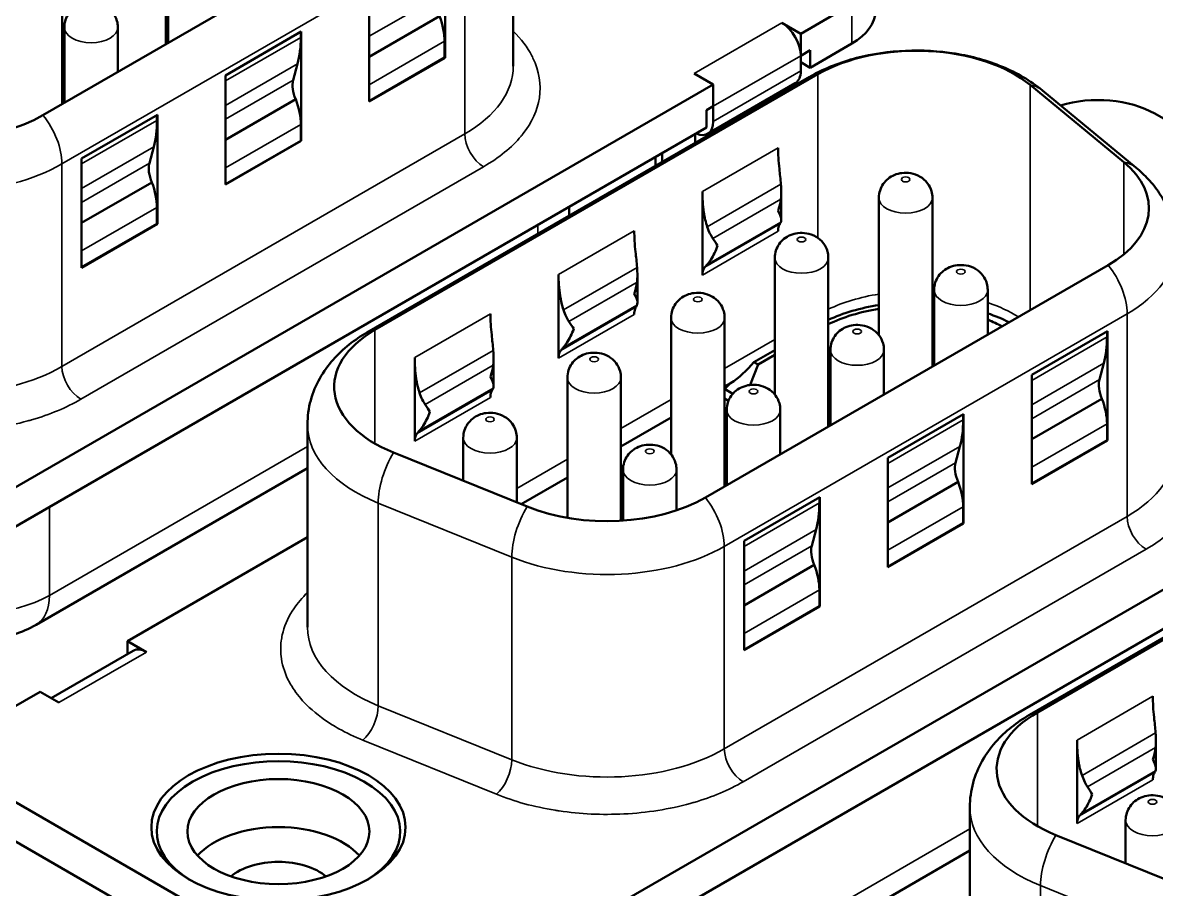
# Model space of a CAD drawing. Header units: millimetres. Extents: x 845 to 2568, y -211 to 570.
# Drawn here: x 1511.86 to 1533.04, y 431.6 to 447.79 of the extents above; entities that cross this region are included whole.
import ezdxf

# ---------------------------------------------------------------- set-up
doc = ezdxf.new("R2010")
doc.units = ezdxf.units.MM
doc.header["$LTSCALE"] = 2
doc.layers.add('외형선(ISO)', color=7, linetype='Continuous', lineweight=50)
doc.layers.add('좁은 외형선(ISO)', color=7, linetype='Continuous', lineweight=35)

msp = doc.modelspace()

# ---------------------------------------------------------------- linework, layer by layer
at = {"layer": '외형선(ISO)'}
for p, q in [((1521.0306, 446.9803), (1521.0306, 450.7639)), ((1514.5408, 450.5439), (1514.5408, 447.391)), ((1519.7691, 450.4096), (1512.244, 446.065)), ((1512.6033, 449.4253), (1512.6033, 446.2724)), ((1519.7542, 447.135), (1519.7542, 449.1763)), ((1514.5802, 448.8252), (1514.5802, 447.4138)), ((1518.34, 448.3598), (1518.34, 446.3185)), ((1526.401, 447.5841), (1527.3556, 448.1352)), ((1519.6515, 447.9121), (1518.34, 447.155)), ((1526.0475, 447.7882), (1526.401, 447.5841)), ((1512.6428, 447.7066), (1512.6428, 446.2952)), ((1513.6428, 447.7066), (1513.6428, 446.8726)), ((1514.5802, 447.6754), (1514.5408, 447.6526)), ((1514.5408, 447.5302), (1514.5802, 447.5529)), ((1517.0672, 447.6249), (1515.653, 446.8084)), ((1517.0601, 447.5165), (1517.0601, 447.6208)), ((1517.0672, 445.5837), (1517.0672, 447.6249)), ((1526.401, 447.1759), (1526.401, 447.5841)), ((1519.7471, 447.1391), (1519.7471, 447.4446)), ((1527.3556, 447.4004), (1526.5778, 446.9513)), ((1519.7471, 447.1391), (1518.34, 446.3267)), ((1518.34, 446.3185), (1519.7542, 447.135)), ((1519.7542, 447.135), (1519.7471, 447.1391)), ((1526.5778, 447.2779), (1526.401, 447.1759)), ((1526.401, 447.1759), (1526.401, 446.8901)), ((1526.5778, 446.9513), (1526.5778, 447.2779)), ((1516.9182, 446.7178), (1516.9999, 447.0229)), ((1526.5778, 446.9513), (1526.401, 447.0534)), ((1515.653, 446.8084), (1515.653, 444.7672)), ((1518.2996, 442.0071), (1526.5728, 446.7836)), ((1518.4461, 442.0523), (1526.7192, 446.8288)), ((1524.7641, 446.639), (1524.4105, 446.8431)), ((1524.6605, 445.7161), (1526.2975, 446.6612)), ((1510.2896, 438.2822), (1524.7641, 446.639)), ((1512.613, 446.5282), (1512.613, 446.4057)), ((1512.6428, 446.4992), (1512.6332, 446.5047)), ((1512.6332, 446.5047), (1512.6332, 446.3822)), ((1524.7641, 446.639), (1524.7641, 446.2308)), ((1530.6875, 446.6284), (1532.4348, 445.1877)), ((1532.6614, 445.0866), (1530.9141, 446.5273)), ((1512.6033, 446.3477), (1512.6428, 446.3705)), ((1512.6332, 446.3822), (1512.6428, 446.3767)), ((1516.9644, 446.3608), (1515.653, 445.6036)), ((1514.3802, 446.0736), (1512.966, 445.2571)), ((1514.3731, 445.9651), (1514.3731, 446.0695)), ((1514.3802, 444.0323), (1514.3802, 446.0736)), ((1524.7641, 446.2308), (1524.6403, 446.1593)), ((1524.6403, 446.1593), (1524.6403, 445.8327)), ((1524.7641, 445.945), (1524.7641, 446.2308)), ((1539.73, 442.2156), (1533.0125, 446.094)), ((1524.6403, 445.8327), (1510.4133, 437.6188)), ((1517.0601, 445.5878), (1517.0601, 445.8932)), ((1524.4302, 445.5466), (1524.4302, 445.7114)), ((1514.2311, 445.1665), (1514.3129, 445.4716)), ((1517.0601, 445.5878), (1515.653, 444.7754)), ((1515.653, 444.7672), (1517.0672, 445.5837)), ((1517.0672, 445.5837), (1517.0601, 445.5878)), ((1512.966, 445.2571), (1512.966, 443.2158)), ((1523.6877, 445.1179), (1523.6877, 445.2827)), ((1523.809, 445.3528), (1523.809, 445.188)), ((1514.2774, 444.8094), (1512.966, 444.0523)), ((1524.5625, 444.64), (1524.5625, 443.0787)), ((1526.0353, 444.6234), (1526.0353, 444.1136)), ((1514.3731, 444.0364), (1514.3731, 444.3419)), ((1522.0731, 444.1858), (1522.0731, 444.3505)), ((1527.8597, 444.5222), (1527.8597, 441.9568)), ((1528.8597, 444.5222), (1528.8597, 441.3694)), ((1514.3731, 444.0364), (1512.966, 443.224)), ((1512.966, 443.2158), (1514.3802, 444.0323)), ((1514.3802, 444.0323), (1514.3731, 444.0364)), ((1525.9152, 443.3996), (1525.9152, 440.8472)), ((1526.9152, 443.3996), (1526.9152, 440.2467)), ((1521.8755, 443.0886), (1521.8755, 441.5274)), ((1523.3483, 443.0721), (1523.3483, 442.5622)), ((1532.1434, 443.2653), (1524.6184, 438.9207)), ((1528.8921, 442.7994), (1528.8921, 441.3881)), ((1529.8921, 442.7994), (1529.8921, 441.9654)), ((1523.9777, 442.281), (1523.9777, 439.7286)), ((1524.9777, 442.281), (1524.9777, 439.1281)), ((1532.1286, 442.0319), (1530.7144, 441.2154)), ((1532.1215, 441.9234), (1532.1215, 442.0278)), ((1532.1286, 439.9907), (1532.1286, 442.0319)), ((1525.5242, 441.4522), (1525.9152, 441.6779)), ((1525.9152, 441.5881), (1525.602, 441.4073)), ((1526.9546, 441.6808), (1526.9546, 440.2695)), ((1527.9546, 441.6808), (1527.9546, 440.8468)), ((1519.1885, 441.5373), (1519.1885, 439.976)), ((1520.6613, 441.5208), (1520.6613, 441.0109)), ((1525.602, 441.4073), (1525.4536, 441.0248)), ((1525.5242, 441.4522), (1525.602, 441.4073)), ((1531.9795, 441.1248), (1532.0613, 441.4299)), ((1522.0402, 441.1624), (1522.0402, 438.543)), ((1523.0402, 441.1624), (1523.0402, 438.4885)), ((1530.7144, 441.2154), (1530.7144, 439.1742)), ((1525.0875, 441.0578), (1524.9777, 440.9944)), ((1525.1319, 440.8622), (1524.9777, 440.9512)), ((1524.9777, 440.7716), (1525.0498, 440.73)), ((1532.0258, 440.7678), (1530.7144, 440.0106)), ((1525.0171, 440.5622), (1525.0171, 439.1509)), ((1526.0171, 440.5622), (1526.0171, 439.7282)), ((1526.9546, 440.5311), (1526.9152, 440.5083)), ((1523.9777, 440.4171), (1523.0402, 439.8758)), ((1526.9152, 440.3858), (1526.9546, 440.4086)), ((1529.4416, 440.4806), (1528.0274, 439.6641)), ((1529.4345, 440.3721), (1529.4345, 440.4765)), ((1529.4416, 438.4393), (1529.4416, 440.4806)), ((1517.1845, 436.5002), (1517.1845, 440.2838)), ((1532.1215, 439.9948), (1532.1215, 440.3002)), ((1520.0957, 440.0397), (1520.0957, 439.2347)), ((1521.0957, 440.0397), (1521.0957, 438.8305)), ((1529.2925, 439.5735), (1529.3743, 439.8786)), ((1532.1215, 439.9948), (1530.7144, 439.1824)), ((1530.7144, 439.1742), (1532.1286, 439.9907)), ((1532.1286, 439.9907), (1532.1215, 439.9948)), ((1521.2886, 438.7525), (1518.7932, 439.7613)), ((1530.8204, 434.908), (1539.0936, 439.6845)), ((1517.1845, 439.473), (1512.1157, 436.5465)), ((1522.664, 431.1378), (1537.1384, 439.4947)), ((1528.0274, 439.6641), (1528.0274, 437.6228)), ((1530.674, 434.8628), (1538.9471, 439.6393)), ((1522.0402, 439.2985), (1521.1744, 438.7986)), ((1523.0797, 439.4436), (1523.0797, 438.491)), ((1524.0797, 439.4436), (1524.0797, 438.682)), ((1524.9874, 439.3838), (1524.9874, 439.2614)), ((1525.0171, 439.3549), (1525.0076, 439.3604)), ((1525.0076, 439.3604), (1525.0076, 439.2379)), ((1524.9777, 439.2034), (1525.0171, 439.2262)), ((1525.0076, 439.2379), (1525.0171, 439.2324)), ((1529.3388, 439.2164), (1528.0274, 438.4593)), ((1526.7546, 438.9292), (1525.3404, 438.1127)), ((1526.7475, 438.8208), (1526.7475, 438.9252)), ((1526.7546, 436.888), (1526.7546, 438.9292)), ((1537.0147, 438.6884), (1522.7877, 430.4744)), ((1529.4345, 438.4434), (1529.4345, 438.7489)), ((1529.4345, 438.4434), (1528.0274, 437.631)), ((1528.0274, 437.6228), (1529.4416, 438.4393)), ((1529.4416, 438.4393), (1529.4345, 438.4434)), ((1526.6055, 438.0221), (1526.6873, 438.3272)), ((1517.1845, 438.1805), (1513.8251, 436.2409)), ((1525.3404, 438.1127), (1525.3404, 436.0715)), ((1526.6518, 437.6651), (1525.3404, 436.9079)), ((1526.7475, 436.8921), (1526.7475, 437.1975)), ((1526.7475, 436.8921), (1525.3404, 436.0797)), ((1525.3404, 436.0715), (1526.7546, 436.888)), ((1526.7546, 436.888), (1526.7475, 436.8921)), ((1513.8251, 436.2409), (1514.1787, 436.0368)), ((1513.8251, 436.2409), (1513.8251, 436.0018)), ((1513.9287, 436.0616), (1512.3953, 435.1763)), ((1512.1882, 435.2958), (1511.2336, 434.7447)), ((1512.5417, 435.0917), (1512.1882, 435.2958)), ((1531.5629, 434.3929), (1531.5629, 432.8317)), ((1533.0357, 434.3764), (1533.0357, 433.8666)), ((1511.2336, 433.5199), (1517.9511, 429.6416)), ((1529.5589, 429.3558), (1529.5589, 433.1394)), ((1532.47, 432.8953), (1532.47, 432.0904)), ((1517.9511, 428.9067), (1511.2336, 432.7851)), ((1533.663, 431.6081), (1531.1676, 432.6169)), ((1529.5589, 432.3286), (1524.4901, 429.4021))]:
    msp.add_line(p, q, dxfattribs=at)
for centre, major_axis, ratio, start_param, end_param in [((1526.2949, 448.0128), (1.5, 0), 0.5773503, 5.4977871, 6.2831853), ((1519.033, 447.8569), (-0.505, 0.8747), 0.5773503, 3.9269908, 4.4505896), ((1526.0475, 447.38), (-0.25, 0.433), 0.5773503, 3.9269908, 5.4977871), ((1515.2924, 448.5371), (-1.25, 2.1651), 0.5773503, 3.6651914, 3.9269908), ((1528.5577, 445.7674), (2.6, 0), 0.5773503, 0.6108652, 2.3561945), ((1526.0475, 447.0942), (0.25, -0.433), 0.5773503, 0, 0.7853982), ((1517.2597, 446.415), (0.25, -0.433), 0.5773503, 3.6651914, 4.509705), ((1516.346, 446.3055), (-0.505, 0.8747), 0.5773503, 3.9269908, 4.4505896), ((1531.9518, 445.4816), (-1.5, 0), 0.5773503, 3.9269908, 5.1970848), ((1510.4055, 447.1264), (-2.6, 0), 0.5773503, 0.9599311, 2.3561945), ((1512.6054, 446.9857), (-1.25, 2.1651), 0.5773503, 3.6651914, 3.9269908), ((1524.4105, 446.1491), (0.25, -0.433), 0.5773503, 5.6035746, 7.0685835), ((1530.305, 444.3267), (2.6, 0), 0.5773503, 5.4977871, 6.8940505), ((1514.5727, 444.8637), (0.25, -0.433), 0.5773503, 3.6651914, 4.509705), ((1513.6589, 444.7542), (-0.505, 0.8747), 0.5773503, 3.9269908, 4.4505896), ((1525.8353, 445.0544), (-0.1302, 0.6953), 0.218386, 3.746559, 4.2564043), ((1524.704, 444.4012), (-0.1302, 0.6953), 0.218386, 2.1802648, 2.6901101), ((1525.8353, 443.9011), (0.1953, 0.2135), 0.2019062, 5.5517915, 5.7631479), ((1524.704, 443.2479), (0.1953, 0.2135), 0.2019062, 1.656315, 1.8676714), ((1523.1483, 443.503), (-0.1302, 0.6953), 0.218386, 3.746559, 4.2564043), ((1522.0169, 442.8498), (-0.1302, 0.6953), 0.218386, 2.1802648, 2.6901101), ((1523.1483, 442.3497), (0.1953, 0.2135), 0.2019062, 5.5517915, 5.7631479), ((1528.5577, 441.048), (2.64, 0), 0.5773503, 1.8383678, 2.2423101), ((1528.5011, 441.0807), (2.45, 0), 0.5773503, 1.8356879, 2.274876), ((1528.5577, 441.048), (2.64, 0), 0.5773503, 1.4437938, 1.4561476), ((1528.5011, 441.0807), (2.45, 0), 0.5773503, 1.4105379, 1.4239101), ((1528.5577, 441.048), (2.64, 0), 0.5773503, 0.8536329, 1.0408938), ((1528.5011, 441.0807), (2.45, 0), 0.5773503, 0.8262258, 0.9670426), ((1520.2845, 440.9909), (-2.6, 0), 0.5773503, 5.4977871, 7.2431164), ((1530.3537, 442.9441), (-1.25, 2.1651), 0.5773503, 3.6651914, 3.9269908), ((1520.4613, 441.9517), (-0.1302, 0.6953), 0.218386, 3.746559, 4.2564043), ((1522.0169, 441.6965), (0.1953, 0.2135), 0.2019062, 1.656315, 1.8676714), ((1528.5011, 440.4928), (2.2571, 0), 0.5773503, 1.3967055, 1.4112517), ((1525.0434, 442.1871), (0.7071, 1.2247), 0.5773503, 3.9738402, 4.4285949), ((1528.5011, 440.4928), (2.2571, 0), 0.5773503, 2.3256558, 2.3499301), ((1520.4613, 440.7984), (0.1953, 0.2135), 0.2019062, 5.5517915, 5.7631479), ((1524.7181, 441.9176), (0.7071, 1.2247), 0.5773503, 4.1895819, 4.3082628), ((1532.321, 440.822), (0.25, -0.433), 0.5773503, 3.6651914, 4.509705), ((1519.3299, 441.2985), (-0.1302, 0.6953), 0.218386, 2.1802648, 2.6901101), ((1531.4073, 440.7125), (-0.505, 0.8747), 0.5773503, 3.9269908, 4.4505896), ((1527.6667, 441.3927), (-1.25, 2.1651), 0.5773503, 3.6651914, 3.9269908), ((1519.3299, 440.1452), (0.1953, 0.2135), 0.2019062, 1.656315, 1.8676714), ((1529.634, 439.2707), (0.25, -0.433), 0.5773503, 3.6651914, 4.509705), ((1528.7203, 439.1612), (-0.505, 0.8747), 0.5773503, 3.9269908, 4.4505896), ((1522.7799, 439.9821), (-2.6, 0), 0.5773503, 0.9599311, 2.3561945), ((1524.9797, 439.8414), (-1.25, 2.1651), 0.5773503, 3.6651914, 3.9269908), ((1526.947, 437.7193), (0.25, -0.433), 0.5773503, 3.6651914, 4.509705), ((1526.0333, 437.6099), (-0.505, 0.8747), 0.5773503, 3.9269908, 4.4505896), ((1514.1787, 435.6286), (-0.25, 0.433), 0.5773503, 5.4977871, 6.2831853), ((1532.6589, 433.8465), (-2.6, 0), 0.5773503, 5.4977871, 7.2431164), ((1532.8357, 434.8073), (-0.1302, 0.6953), 0.218386, 3.746559, 4.2564043), ((1516.6429, 432.683), (2.275, 0), 0.5773503, 5.5195305, 10.1884328), ((1532.8357, 433.654), (0.1953, 0.2135), 0.2019062, 5.5517915, 5.7631479), ((1531.7043, 434.1541), (-0.1302, 0.6953), 0.218386, 2.1802648, 2.6901101), ((1531.7043, 433.0008), (0.1953, 0.2135), 0.2019062, 1.656315, 1.8676714), ((1516.6429, 431.7849), (-1.7, 0), 0.5773503, 3.616819, 5.807959), ((1516.6429, 431.4926), (-1.08, 0), 0.5773503, 3.7451263, 5.6796516)]:
    msp.add_ellipse(centre, major_axis=major_axis, ratio=ratio, start_param=start_param, end_param=end_param, dxfattribs=at)
for centre, major_axis in [((1516.6429, 432.7647), (2.375, 0)), ((1516.6429, 432.683), (1.7, 0))]:
    msp.add_ellipse(centre, major_axis=major_axis, ratio=0.5773503, dxfattribs=at)
for points, knots in [([(1512.6428, 447.7066), (1512.6428, 447.7544), (1512.6508, 447.802), (1512.6795, 447.8906), (1512.7008, 447.9308), (1512.7524, 448.0047), (1512.7835, 448.0357), (1512.8538, 448.0924), (1512.8927, 448.1139), (1512.9799, 448.1513), (1513.027, 448.1626), (1513.1289, 448.1754), (1513.1832, 448.1743), (1513.295, 448.1544), (1513.3528, 448.1368), (1513.461, 448.0722), (1513.51, 448.034), (1513.5834, 447.9348), (1513.6099, 447.8851), (1513.6368, 447.7894), (1513.6428, 447.748), (1513.6428, 447.7066)], [3.9269908, 3.9269908, 3.9269908, 3.9269908, 4.1124002, 4.1124002, 4.3104214, 4.3104214, 4.5478299, 4.5478299, 4.8593371, 4.8593371, 5.2824853, 5.2824853, 5.7958812, 5.7958812, 6.2997898, 6.2997898, 6.665187, 6.665187, 6.9078601, 6.9078601, 7.0685835, 7.0685835, 7.0685835, 7.0685835]), ([(1514.5408, 447.7456), (1514.5457, 447.7483), (1514.5577, 447.7547), (1514.5714, 447.7605), (1514.5797, 447.7637), (1514.5802, 447.7639)], [0.000008484743, 0.000008484743, 0.000008484743, 0.000008484743, 0.000028715982, 0.000056689073, 0.000058534458, 0.000058534458, 0.000058534458, 0.000058534458]), ([(1530.9141, 446.5273), (1530.6887, 446.7131), (1530.4361, 446.8565), (1529.889, 447.0837), (1529.5925, 447.1648), (1528.9827, 447.2639), (1528.6694, 447.2818), (1528.0473, 447.255), (1527.7387, 447.2104), (1527.1466, 447.0563), (1526.8631, 446.9472), (1526.5918, 446.7946), (1526.5823, 446.7891), (1526.5728, 446.7836)], [6.1086524, 6.1086524, 6.1086524, 6.1086524, 6.4449496, 6.4449496, 6.7940155, 6.7940155, 7.1430813, 7.1430813, 7.4921472, 7.4921472, 7.841213, 7.841213, 7.8539816, 7.8539816, 7.8539816, 7.8539816]), ([(1512.6332, 446.5047), (1512.6302, 446.5066), (1512.6245, 446.5103), (1512.6178, 446.5161), (1512.614, 446.5221), (1512.6126, 446.5281), (1512.6139, 446.5341), (1512.618, 446.54), (1512.6243, 446.5459), (1512.6301, 446.5494), (1512.6332, 446.5513)], [0, 0, 0, 0, 0.000013521122, 0.000025248016, 0.000036175035, 0.000046148371, 0.000056478692, 0.000067068859, 0.000079100823, 0.000092351205, 0.000092351205, 0.000092351205, 0.000092351205]), ([(1512.613, 446.4057), (1512.613, 446.4056), (1512.6131, 446.4037), (1512.614, 446.3996), (1512.6178, 446.3936), (1512.6245, 446.3878), (1512.6302, 446.3842), (1512.6332, 446.3822)], [0.000045382037, 0.000045382037, 0.000045382037, 0.000045382037, 0.000045663564, 0.000055520493, 0.000066319974, 0.000077909993, 0.000091273299, 0.000091273299, 0.000091273299, 0.000091273299]), ([(1525.9767, 445.4565), (1525.9767, 445.3367), (1525.9858, 445.2017), (1526.0097, 444.9672), (1526.0224, 444.8709), (1526.029, 444.7737)], [0, 0, 0, 0, 0.044007796, 0.044007796, 0.073748981, 0.073748981, 0.073748981, 0.073748981]), ([(1527.8597, 444.5222), (1527.8597, 444.5701), (1527.8677, 444.6177), (1527.8965, 444.7063), (1527.9178, 444.7465), (1527.9693, 444.8203), (1528.0004, 444.8514), (1528.0707, 444.9081), (1528.1096, 444.9295), (1528.1969, 444.9669), (1528.244, 444.9782), (1528.3458, 444.9911), (1528.4001, 444.9899), (1528.5119, 444.9701), (1528.5698, 444.9524), (1528.6779, 444.8879), (1528.7269, 444.8497), (1528.8003, 444.7504), (1528.8269, 444.7008), (1528.8537, 444.605), (1528.8597, 444.5637), (1528.8597, 444.5222)], [3.9269908, 3.9269908, 3.9269908, 3.9269908, 4.1124002, 4.1124002, 4.3104214, 4.3104214, 4.5478299, 4.5478299, 4.8593371, 4.8593371, 5.2824853, 5.2824853, 5.7958812, 5.7958812, 6.2997898, 6.2997898, 6.665187, 6.665187, 6.9078601, 6.9078601, 7.0685835, 7.0685835, 7.0685835, 7.0685835]), ([(1533.405, 443.6196), (1533.405, 443.7395), (1533.3921, 443.8594), (1533.3428, 444.0914), (1533.3064, 444.2035), (1533.2149, 444.4152), (1533.1599, 444.5149), (1533.0365, 444.7006), (1532.968, 444.7866), (1532.8214, 444.9458), (1532.7432, 445.0191), (1532.6614, 445.0866)], [5.49778714, 5.49778714, 5.49778714, 5.49778714, 5.61996019, 5.61996019, 5.74213324, 5.74213324, 5.86430629, 5.86430629, 5.98647933, 5.98647933, 6.10865238, 6.10865238, 6.10865238, 6.10865238]), ([(1524.654, 443.9799), (1524.6238, 444.0634), (1524.6045, 444.156), (1524.5699, 444.3842), (1524.5625, 444.5202), (1524.5625, 444.64)], [0.148006535, 0.148006535, 0.148006535, 0.148006535, 0.17774772, 0.17774772, 0.221755516, 0.221755516, 0.221755516, 0.221755516]), ([(1526.0262, 444.0668), (1526.0341, 444.0851), (1526.0365, 444.1044), (1526.0314, 444.1704), (1526.0083, 444.2227), (1525.9767, 444.2773)], [-0.043815364, -0.043815364, -0.043815364, -0.043815364, -0.029927728, -0.029927728, 0, 0, 0, 0]), ([(1523.2897, 443.9051), (1523.2897, 443.7854), (1523.2988, 443.6503), (1523.3227, 443.4159), (1523.3354, 443.3196), (1523.342, 443.2224)], [0, 0, 0, 0, 0.044007796, 0.044007796, 0.073748981, 0.073748981, 0.073748981, 0.073748981]), ([(1526.0095, 444.0336), (1526.0037, 444.0233), (1525.9977, 444.0107), (1525.9827, 443.9674), (1525.9767, 443.9315), (1525.9767, 443.8952)], [-0.020053326, -0.020053326, -0.020053326, -0.020053326, -0.013347747, -0.013347747, 0, 0, 0, 0]), ([(1525.9152, 443.3996), (1525.9152, 443.4474), (1525.9232, 443.495), (1525.9519, 443.5836), (1525.9732, 443.6238), (1526.0248, 443.6977), (1526.0559, 443.7287), (1526.1261, 443.7854), (1526.1651, 443.8069), (1526.2523, 443.8442), (1526.2994, 443.8556), (1526.4013, 443.8684), (1526.4556, 443.8673), (1526.5674, 443.8474), (1526.6252, 443.8297), (1526.7334, 443.7652), (1526.7824, 443.727), (1526.8557, 443.6277), (1526.8823, 443.5781), (1526.9092, 443.4824), (1526.9152, 443.441), (1526.9152, 443.3996)], [3.9269908, 3.9269908, 3.9269908, 3.9269908, 4.1124002, 4.1124002, 4.3104214, 4.3104214, 4.5478299, 4.5478299, 4.8593371, 4.8593371, 5.2824853, 5.2824853, 5.7958812, 5.7958812, 6.2997898, 6.2997898, 6.665187, 6.665187, 6.9078601, 6.9078601, 7.0685835, 7.0685835, 7.0685835, 7.0685835]), ([(1524.8454, 443.6241), (1524.8138, 443.533), (1524.7685, 443.4413), (1524.6938, 443.3292), (1524.6688, 443.2968), (1524.6443, 443.2689)], [-0.190011881, -0.190011881, -0.190011881, -0.190011881, -0.160084153, -0.160084153, -0.146196517, -0.146196517, -0.146196517, -0.146196517]), ([(1528.8921, 442.7994), (1528.8921, 442.8472), (1528.9001, 442.8949), (1528.9289, 442.9835), (1528.9501, 443.0237), (1529.0017, 443.0975), (1529.0328, 443.1286), (1529.1031, 443.1853), (1529.142, 443.2067), (1529.2292, 443.2441), (1529.2763, 443.2554), (1529.3782, 443.2683), (1529.4325, 443.2671), (1529.5443, 443.2473), (1529.6021, 443.2296), (1529.7103, 443.1651), (1529.7593, 443.1269), (1529.8327, 443.0276), (1529.8592, 442.978), (1529.8861, 442.8822), (1529.8921, 442.8409), (1529.8921, 442.7994)], [3.9269908, 3.9269908, 3.9269908, 3.9269908, 4.1124002, 4.1124002, 4.3104214, 4.3104214, 4.5478299, 4.5478299, 4.8593371, 4.8593371, 5.2824853, 5.2824853, 5.7958812, 5.7958812, 6.2997898, 6.2997898, 6.665187, 6.665187, 6.9078601, 6.9078601, 7.0685835, 7.0685835, 7.0685835, 7.0685835]), ([(1521.967, 442.4285), (1521.9368, 442.5121), (1521.9175, 442.6046), (1521.8829, 442.8328), (1521.8755, 442.9689), (1521.8755, 443.0886)], [0.148006535, 0.148006535, 0.148006535, 0.148006535, 0.17774772, 0.17774772, 0.221755516, 0.221755516, 0.221755516, 0.221755516]), ([(1524.5625, 443.0787), (1524.5625, 443.1091), (1524.5663, 443.1396), (1524.5821, 443.1876), (1524.5923, 443.2065), (1524.6056, 443.2231)], [0.150371241, 0.150371241, 0.150371241, 0.150371241, 0.161544156, 0.161544156, 0.170262791, 0.170262791, 0.170262791, 0.170262791]), ([(1523.3392, 442.5154), (1523.3471, 442.5337), (1523.3495, 442.553), (1523.3444, 442.619), (1523.3213, 442.6713), (1523.2897, 442.7259)], [-0.043815364, -0.043815364, -0.043815364, -0.043815364, -0.029927728, -0.029927728, 0, 0, 0, 0]), ([(1523.9777, 442.281), (1523.9777, 442.3288), (1523.9857, 442.3764), (1524.0145, 442.465), (1524.0357, 442.5052), (1524.0873, 442.5791), (1524.1184, 442.6101), (1524.1887, 442.6668), (1524.2276, 442.6883), (1524.3148, 442.7256), (1524.362, 442.737), (1524.4638, 442.7498), (1524.5181, 442.7487), (1524.6299, 442.7288), (1524.6877, 442.7111), (1524.7959, 442.6466), (1524.8449, 442.6084), (1524.9183, 442.5091), (1524.9448, 442.4595), (1524.9717, 442.3638), (1524.9777, 442.3224), (1524.9777, 442.281)], [3.9269908, 3.9269908, 3.9269908, 3.9269908, 4.1124002, 4.1124002, 4.3104214, 4.3104214, 4.5478299, 4.5478299, 4.8593371, 4.8593371, 5.2824853, 5.2824853, 5.7958812, 5.7958812, 6.2997898, 6.2997898, 6.665187, 6.665187, 6.9078601, 6.9078601, 7.0685835, 7.0685835, 7.0685835, 7.0685835]), ([(1523.3225, 442.4823), (1523.3167, 442.472), (1523.3107, 442.4594), (1523.2957, 442.4161), (1523.2897, 442.3802), (1523.2897, 442.3439)], [-0.020053326, -0.020053326, -0.020053326, -0.020053326, -0.013347747, -0.013347747, 0, 0, 0, 0]), ([(1520.6027, 442.3538), (1520.6027, 442.234), (1520.6118, 442.099), (1520.6357, 441.8646), (1520.6484, 441.7682), (1520.655, 441.671)], [0, 0, 0, 0, 0.044007796, 0.044007796, 0.073748981, 0.073748981, 0.073748981, 0.073748981]), ([(1518.2996, 442.0071), (1518.1826, 441.9396), (1518.0701, 441.8641), (1517.8568, 441.6946), (1517.7561, 441.6006), (1517.5712, 441.3912), (1517.4872, 441.2756), (1517.3445, 441.0222), (1517.2861, 440.8841), (1517.2059, 440.5919), (1517.1845, 440.438), (1517.1845, 440.2838)], [1.57079633, 1.57079633, 1.57079633, 1.57079633, 1.72787596, 1.72787596, 1.88495559, 1.88495559, 2.04203522, 2.04203522, 2.19911486, 2.19911486, 2.35619449, 2.35619449, 2.35619449, 2.35619449]), ([(1522.1584, 442.0728), (1522.1268, 441.9817), (1522.0815, 441.8899), (1522.0068, 441.7778), (1521.9818, 441.7454), (1521.9573, 441.7176)], [-0.190011881, -0.190011881, -0.190011881, -0.190011881, -0.160084153, -0.160084153, -0.146196517, -0.146196517, -0.146196517, -0.146196517]), ([(1526.9546, 441.6808), (1526.9546, 441.7286), (1526.9626, 441.7763), (1526.9914, 441.8649), (1527.0127, 441.9051), (1527.0643, 441.9789), (1527.0953, 442.01), (1527.1656, 442.0667), (1527.2045, 442.0881), (1527.2918, 442.1255), (1527.3389, 442.1368), (1527.4407, 442.1497), (1527.495, 442.1485), (1527.6069, 442.1287), (1527.6647, 442.111), (1527.7728, 442.0465), (1527.8218, 442.0083), (1527.8952, 441.909), (1527.9218, 441.8594), (1527.9486, 441.7636), (1527.9546, 441.7223), (1527.9546, 441.6808)], [3.9269908, 3.9269908, 3.9269908, 3.9269908, 4.1124002, 4.1124002, 4.3104214, 4.3104214, 4.5478299, 4.5478299, 4.8593371, 4.8593371, 5.2824853, 5.2824853, 5.7958812, 5.7958812, 6.2997898, 6.2997898, 6.665187, 6.665187, 6.9078601, 6.9078601, 7.0685835, 7.0685835, 7.0685835, 7.0685835]), ([(1521.8755, 441.5274), (1521.8755, 441.5578), (1521.8793, 441.5883), (1521.8951, 441.6363), (1521.9053, 441.6552), (1521.9186, 441.6718)], [0.150371241, 0.150371241, 0.150371241, 0.150371241, 0.161544156, 0.161544156, 0.170262791, 0.170262791, 0.170262791, 0.170262791]), ([(1522.0402, 441.1624), (1522.0402, 441.2102), (1522.0482, 441.2578), (1522.077, 441.3464), (1522.0983, 441.3866), (1522.1499, 441.4605), (1522.1809, 441.4915), (1522.2512, 441.5482), (1522.2901, 441.5697), (1522.3774, 441.607), (1522.4245, 441.6184), (1522.5263, 441.6312), (1522.5806, 441.6301), (1522.6925, 441.6102), (1522.7503, 441.5925), (1522.8584, 441.528), (1522.9074, 441.4898), (1522.9808, 441.3905), (1523.0074, 441.3409), (1523.0342, 441.2452), (1523.0402, 441.2038), (1523.0402, 441.1624)], [3.9269908, 3.9269908, 3.9269908, 3.9269908, 4.1124002, 4.1124002, 4.3104214, 4.3104214, 4.5478299, 4.5478299, 4.8593371, 4.8593371, 5.2824853, 5.2824853, 5.7958812, 5.7958812, 6.2997898, 6.2997898, 6.665187, 6.665187, 6.9078601, 6.9078601, 7.0685835, 7.0685835, 7.0685835, 7.0685835]), ([(1519.2799, 440.8772), (1519.2498, 440.9607), (1519.2305, 441.0533), (1519.1959, 441.2815), (1519.1885, 441.4175), (1519.1885, 441.5373)], [0.148006535, 0.148006535, 0.148006535, 0.148006535, 0.17774772, 0.17774772, 0.221755516, 0.221755516, 0.221755516, 0.221755516]), ([(1520.6522, 440.9641), (1520.6601, 440.9824), (1520.6625, 441.0017), (1520.6574, 441.0677), (1520.6343, 441.12), (1520.6027, 441.1746)], [-0.043815364, -0.043815364, -0.043815364, -0.043815364, -0.029927728, -0.029927728, 0, 0, 0, 0]), ([(1525.0171, 440.5622), (1525.0171, 440.61), (1525.0251, 440.6577), (1525.0539, 440.7463), (1525.0752, 440.7865), (1525.1268, 440.8603), (1525.1578, 440.8914), (1525.2281, 440.9481), (1525.267, 440.9695), (1525.3543, 441.0069), (1525.4014, 441.0182), (1525.5033, 441.0311), (1525.5575, 441.0299), (1525.6694, 441.0101), (1525.7272, 440.9924), (1525.8353, 440.9279), (1525.8844, 440.8897), (1525.9577, 440.7904), (1525.9843, 440.7408), (1526.0112, 440.645), (1526.0171, 440.6037), (1526.0171, 440.5622)], [3.9269908, 3.9269908, 3.9269908, 3.9269908, 4.1124002, 4.1124002, 4.3104214, 4.3104214, 4.5478299, 4.5478299, 4.8593371, 4.8593371, 5.2824853, 5.2824853, 5.7958812, 5.7958812, 6.2997898, 6.2997898, 6.665187, 6.665187, 6.9078601, 6.9078601, 7.0685835, 7.0685835, 7.0685835, 7.0685835]), ([(1520.6355, 440.931), (1520.6297, 440.9206), (1520.6237, 440.908), (1520.6087, 440.8648), (1520.6027, 440.8289), (1520.6027, 440.7925)], [-0.020053326, -0.020053326, -0.020053326, -0.020053326, -0.013347747, -0.013347747, 0, 0, 0, 0]), ([(1519.4714, 440.5214), (1519.4398, 440.4303), (1519.3945, 440.3386), (1519.3198, 440.2265), (1519.2948, 440.1941), (1519.2703, 440.1662)], [-0.190011881, -0.190011881, -0.190011881, -0.190011881, -0.160084153, -0.160084153, -0.146196517, -0.146196517, -0.146196517, -0.146196517]), ([(1526.9152, 440.6013), (1526.9201, 440.604), (1526.9321, 440.6103), (1526.9457, 440.6161), (1526.9541, 440.6193), (1526.9546, 440.6195)], [0.000008484743, 0.000008484743, 0.000008484743, 0.000008484743, 0.000028715982, 0.000056689073, 0.000058534458, 0.000058534458, 0.000058534458, 0.000058534458]), ([(1520.0957, 440.0397), (1520.0957, 440.0875), (1520.1037, 440.1351), (1520.1325, 440.2237), (1520.1537, 440.2639), (1520.2053, 440.3378), (1520.2364, 440.3688), (1520.3067, 440.4255), (1520.3456, 440.447), (1520.4328, 440.4844), (1520.4799, 440.4957), (1520.5818, 440.5085), (1520.6361, 440.5074), (1520.7479, 440.4875), (1520.8057, 440.4699), (1520.9139, 440.4053), (1520.9629, 440.3671), (1521.0363, 440.2679), (1521.0628, 440.2182), (1521.0897, 440.1225), (1521.0957, 440.0811), (1521.0957, 440.0397)], [3.9269908, 3.9269908, 3.9269908, 3.9269908, 4.1124002, 4.1124002, 4.3104214, 4.3104214, 4.5478299, 4.5478299, 4.8593371, 4.8593371, 5.2824853, 5.2824853, 5.7958812, 5.7958812, 6.2997898, 6.2997898, 6.665187, 6.665187, 6.9078601, 6.9078601, 7.0685835, 7.0685835, 7.0685835, 7.0685835]), ([(1519.1885, 439.976), (1519.1885, 440.0064), (1519.1923, 440.0369), (1519.2081, 440.0849), (1519.2183, 440.1038), (1519.2316, 440.1204)], [0.150371241, 0.150371241, 0.150371241, 0.150371241, 0.161544156, 0.161544156, 0.170262791, 0.170262791, 0.170262791, 0.170262791]), ([(1523.0797, 439.4436), (1523.0797, 439.4914), (1523.0877, 439.5391), (1523.1164, 439.6277), (1523.1377, 439.6679), (1523.1893, 439.7417), (1523.2204, 439.7728), (1523.2906, 439.8295), (1523.3296, 439.8509), (1523.4168, 439.8883), (1523.4639, 439.8996), (1523.5658, 439.9125), (1523.6201, 439.9113), (1523.7319, 439.8915), (1523.7897, 439.8738), (1523.8979, 439.8093), (1523.9469, 439.7711), (1524.0203, 439.6718), (1524.0468, 439.6222), (1524.0737, 439.5264), (1524.0797, 439.4851), (1524.0797, 439.4436)], [3.9269908, 3.9269908, 3.9269908, 3.9269908, 4.1124002, 4.1124002, 4.3104214, 4.3104214, 4.5478299, 4.5478299, 4.8593371, 4.8593371, 5.2824853, 5.2824853, 5.7958812, 5.7958812, 6.2997898, 6.2997898, 6.665187, 6.665187, 6.9078601, 6.9078601, 7.0685835, 7.0685835, 7.0685835, 7.0685835]), ([(1525.0076, 439.3604), (1525.0045, 439.3623), (1524.9989, 439.3659), (1524.9922, 439.3718), (1524.9884, 439.3777), (1524.987, 439.3837), (1524.9883, 439.3897), (1524.9924, 439.3956), (1524.9986, 439.4016), (1525.0045, 439.4051), (1525.0076, 439.4069)], [0, 0, 0, 0, 0.000013521122, 0.000025248016, 0.000036175035, 0.000046148371, 0.000056478692, 0.000067068859, 0.000079100823, 0.000092351205, 0.000092351205, 0.000092351205, 0.000092351205]), ([(1524.9874, 439.2614), (1524.9874, 439.2613), (1524.9874, 439.2593), (1524.9884, 439.2552), (1524.9922, 439.2493), (1524.9989, 439.2434), (1525.0045, 439.2398), (1525.0076, 439.2379)], [0.000045382037, 0.000045382037, 0.000045382037, 0.000045382037, 0.000045663564, 0.000055520493, 0.000066319974, 0.000077909993, 0.000091273299, 0.000091273299, 0.000091273299, 0.000091273299]), ([(1510.0414, 436.4214), (1510.179, 436.3658), (1510.3171, 436.3261), (1510.5941, 436.2711), (1510.7329, 436.2558), (1511.0108, 436.2474), (1511.1498, 436.2543), (1511.4273, 436.2913), (1511.5657, 436.3213), (1511.8416, 436.4096), (1511.9793, 436.4677), (1512.1157, 436.5465)], [3.3161256, 3.3161256, 3.3161256, 3.3161256, 3.5953783, 3.5953783, 3.8746309, 3.8746309, 4.1538836, 4.1538836, 4.4331363, 4.4331363, 4.712389, 4.712389, 4.712389, 4.712389]), ([(1532.9771, 435.2094), (1532.9771, 435.0897), (1532.9862, 434.9546), (1533.01, 434.7202), (1533.0228, 434.6239), (1533.0293, 434.5267)], [0, 0, 0, 0, 0.044007796, 0.044007796, 0.073748981, 0.073748981, 0.073748981, 0.073748981]), ([(1530.674, 434.8628), (1530.557, 434.7952), (1530.4445, 434.7197), (1530.2312, 434.5503), (1530.1304, 434.4563), (1529.9456, 434.2469), (1529.8615, 434.1313), (1529.7189, 433.8778), (1529.6605, 433.7397), (1529.5803, 433.4476), (1529.5589, 433.2936), (1529.5589, 433.1394)], [1.57079633, 1.57079633, 1.57079633, 1.57079633, 1.72787596, 1.72787596, 1.88495559, 1.88495559, 2.04203522, 2.04203522, 2.19911486, 2.19911486, 2.35619449, 2.35619449, 2.35619449, 2.35619449]), ([(1531.6543, 433.7328), (1531.6242, 433.8164), (1531.6048, 433.9089), (1531.5702, 434.1371), (1531.5629, 434.2732), (1531.5629, 434.3929)], [0.148006535, 0.148006535, 0.148006535, 0.148006535, 0.17774772, 0.17774772, 0.221755516, 0.221755516, 0.221755516, 0.221755516]), ([(1533.0266, 433.8197), (1533.0345, 433.838), (1533.0368, 433.8573), (1533.0318, 433.9234), (1533.0087, 433.9756), (1532.9771, 434.0303)], [-0.043815364, -0.043815364, -0.043815364, -0.043815364, -0.029927728, -0.029927728, 0, 0, 0, 0]), ([(1533.0098, 433.7866), (1533.004, 433.7763), (1532.9981, 433.7637), (1532.9831, 433.7204), (1532.9771, 433.6845), (1532.9771, 433.6482)], [-0.020053326, -0.020053326, -0.020053326, -0.020053326, -0.013347747, -0.013347747, 0, 0, 0, 0]), ([(1531.8457, 433.3771), (1531.8142, 433.286), (1531.7689, 433.1942), (1531.6941, 433.0821), (1531.6691, 433.0497), (1531.6447, 433.0219)], [-0.190011881, -0.190011881, -0.190011881, -0.190011881, -0.160084153, -0.160084153, -0.146196517, -0.146196517, -0.146196517, -0.146196517]), ([(1532.47, 432.8953), (1532.47, 432.9431), (1532.478, 432.9908), (1532.5068, 433.0794), (1532.5281, 433.1196), (1532.5797, 433.1934), (1532.6107, 433.2245), (1532.681, 433.2812), (1532.7199, 433.3026), (1532.8072, 433.34), (1532.8543, 433.3513), (1532.9562, 433.3642), (1533.0104, 433.363), (1533.1223, 433.3432), (1533.1801, 433.3255), (1533.2882, 433.261), (1533.3373, 433.2228), (1533.4106, 433.1235), (1533.4372, 433.0738), (1533.4641, 432.9781), (1533.47, 432.9368), (1533.47, 432.8953)], [3.9269908, 3.9269908, 3.9269908, 3.9269908, 4.1124002, 4.1124002, 4.3104214, 4.3104214, 4.5478299, 4.5478299, 4.8593371, 4.8593371, 5.2824853, 5.2824853, 5.7958812, 5.7958812, 6.2997898, 6.2997898, 6.665187, 6.665187, 6.9078601, 6.9078601, 7.0685835, 7.0685835, 7.0685835, 7.0685835]), ([(1531.5629, 432.8317), (1531.5629, 432.8621), (1531.5666, 432.8926), (1531.5825, 432.9406), (1531.5927, 432.9595), (1531.606, 432.9761)], [0.150371241, 0.150371241, 0.150371241, 0.150371241, 0.161544156, 0.161544156, 0.170262791, 0.170262791, 0.170262791, 0.170262791])]:
    msp.add_open_spline(points, degree=3, knots=knots, dxfattribs=at)
for points in [[(1512.6332, 446.5513), (1512.6363, 446.553), (1512.6394, 446.5548), (1512.6428, 446.5563)], [(1525.9767, 444.2773), (1526.0004, 444.3455), (1526.0193, 444.4212), (1526.0287, 444.4986)], [(1524.7548, 443.7631), (1524.7904, 443.7118), (1524.8218, 443.665), (1524.8454, 443.6241)], [(1523.2897, 442.7259), (1523.3134, 442.7941), (1523.3323, 442.8699), (1523.3417, 442.9473)], [(1522.0678, 442.2118), (1522.1034, 442.1604), (1522.1348, 442.1137), (1522.1584, 442.0728)], [(1520.6027, 441.1746), (1520.6264, 441.2428), (1520.6452, 441.3185), (1520.6547, 441.3959)], [(1519.3808, 440.6604), (1519.4164, 440.6091), (1519.4477, 440.5623), (1519.4714, 440.5214)], [(1525.0076, 439.4069), (1525.0107, 439.4087), (1525.0137, 439.4104), (1525.0171, 439.4119)], [(1532.9771, 434.0303), (1533.0007, 434.0984), (1533.0196, 434.1742), (1533.0291, 434.2516)], [(1531.7552, 433.5161), (1531.7908, 433.4647), (1531.8221, 433.418), (1531.8457, 433.3771)]]:
    msp.add_open_spline(points, degree=3, dxfattribs=at)
at = {"layer": '좁은 외형선(ISO)'}
for p, q in [((1512.5976, 445.1538), (1520.1226, 449.4984)), ((1520.1226, 449.4984), (1520.1226, 445.7147)), ((1518.34, 447.5387), (1519.6052, 448.2692)), ((1527.3556, 448.1352), (1527.3556, 447.4004)), ((1524.4105, 446.8431), (1526.0475, 447.7882)), ((1515.653, 446.704), (1517.0601, 447.5165)), ((1519.7471, 447.4446), (1518.34, 446.6321)), ((1524.7641, 446.2308), (1526.401, 447.1759)), ((1515.653, 446.2453), (1516.9999, 447.0229)), ((1526.401, 446.8901), (1524.7641, 445.945)), ((1515.653, 445.9874), (1516.9182, 446.7178)), ((1526.7192, 443.772), (1526.7192, 446.8288)), ((1530.6875, 442.4247), (1530.6875, 446.6284)), ((1512.966, 445.1527), (1514.3731, 445.9651)), ((1517.0601, 445.8932), (1515.653, 445.0808)), ((1512.5976, 441.3701), (1520.1226, 445.7147)), ((1512.966, 444.6939), (1514.3129, 445.4716)), ((1525.9767, 445.4565), (1524.5625, 444.64)), ((1532.4348, 445.1877), (1532.4348, 443.4657)), ((1512.5976, 441.3701), (1512.5976, 445.1538)), ((1520.4762, 445.1024), (1512.9511, 440.7578)), ((1512.966, 444.4361), (1514.2311, 445.1665)), ((1526.029, 444.7737), (1524.654, 443.9799)), ((1514.3731, 444.3419), (1512.966, 443.5295)), ((1526.0287, 444.4986), (1524.7548, 443.7631)), ((1521.4873, 444.0123), (1521.4873, 443.8476)), ((1523.2897, 443.9051), (1521.8755, 443.0886)), ((1524.6056, 443.2231), (1526.0095, 444.0336)), ((1524.6443, 443.2689), (1526.0262, 444.0668)), ((1524.5625, 443.0787), (1525.9767, 443.8952)), ((1523.342, 443.2224), (1521.967, 442.4285)), ((1523.3417, 442.9473), (1522.0678, 442.2118)), ((1521.9186, 441.6718), (1523.3225, 442.4823)), ((1521.9573, 441.7176), (1523.3392, 442.5154)), ((1520.6027, 442.3538), (1519.1885, 441.5373)), ((1521.8755, 441.5274), (1523.2897, 442.3439)), ((1524.9719, 438.0094), (1532.497, 442.354)), ((1532.497, 442.354), (1532.497, 438.5704)), ((1518.4461, 439.9294), (1518.4461, 442.0523)), ((1525.9152, 441.8739), (1524.9777, 441.3326)), ((1530.7144, 441.111), (1532.1215, 441.9234)), ((1520.655, 441.671), (1519.2799, 440.8772)), ((1520.6547, 441.3959), (1519.3808, 440.6604)), ((1530.7144, 440.6523), (1532.0613, 441.4299)), ((1519.2703, 440.1662), (1520.6522, 440.9641)), ((1530.7144, 440.3944), (1531.9795, 441.1248)), ((1519.1885, 439.976), (1520.6027, 440.7925)), ((1519.2316, 440.1204), (1520.6355, 440.931)), ((1523.9777, 440.7553), (1523.0402, 440.214)), ((1528.0274, 439.5597), (1529.4345, 440.3721)), ((1532.1215, 440.3002), (1530.7144, 439.4878)), ((1517.1845, 439.8788), (1512.3643, 437.0958)), ((1528.0274, 439.1009), (1529.3743, 439.8786)), ((1522.0402, 439.6367), (1521.0957, 439.0914)), ((1528.0274, 438.8431), (1529.2925, 439.5735)), ((1525.3404, 438.0083), (1526.7475, 438.8208)), ((1512.3643, 437.0958), (1512.3643, 438.7451)), ((1518.5065, 435.0341), (1518.5065, 438.8177)), ((1518.5065, 438.8177), (1521.0018, 437.8089)), ((1529.4345, 438.7489), (1528.0274, 437.9365)), ((1524.9719, 434.2258), (1532.497, 438.5704)), ((1525.3404, 437.5496), (1526.6873, 438.3272)), ((1524.9719, 434.2258), (1524.9719, 438.0094)), ((1525.3404, 437.2917), (1526.6055, 438.0221)), ((1521.0018, 437.8089), (1521.0018, 434.0253)), ((1532.8505, 437.958), (1525.3255, 433.6134)), ((1526.7475, 437.1975), (1525.3404, 436.3851)), ((1514.1787, 436.0368), (1512.5417, 435.0917)), ((1518.5065, 435.0341), (1521.0018, 434.0253)), ((1532.9771, 435.2094), (1531.5629, 434.3929)), ((1530.8204, 432.7851), (1530.8204, 434.908)), ((1520.715, 433.3805), (1518.2197, 434.3893)), ((1533.0293, 434.5267), (1531.6543, 433.7328)), ((1533.0291, 434.2516), (1531.7552, 433.5161)), ((1531.606, 432.9761), (1533.0098, 433.7866)), ((1531.6447, 433.0219), (1533.0266, 433.8197)), ((1531.5629, 432.8317), (1532.9771, 433.6482)), ((1529.5589, 432.7345), (1524.7386, 429.9515)), ((1530.8808, 427.8897), (1530.8808, 431.6733)), ((1530.8808, 431.6733), (1533.3762, 430.6645))]:
    msp.add_line(p, q, dxfattribs=at)
for centre, major_axis, ratio, start_param, end_param in [((1513.1428, 447.7066), (0.5, 0), 0.5773503, 3.1415927, 6.2831853), ((1517.9306, 446.9803), (3.1, 0), 0.5773503, 5.4977871, 6.2831853), ((1527.0728, 445.9176), (-0.5, 0.866), 0.5773503, 6.0213859, 6.2831853), ((1530.2779, 445.7557), (0.6362, 0.7715), 0.6688348, 0, 0.3656889), ((1511.8905, 445.562), (-0.5, 0.866), 0.5773503, 3.9269908, 4.9741884), ((1520.4762, 445.5106), (0.25, -0.433), 0.5773503, 3.9269908, 5.4977871), ((1532.0252, 444.315), (0.6362, 0.7715), 0.6688348, 0, 0.3656889), ((1510.4055, 446.4193), (-3.1, 0), 0.5773503, 0.9599311, 2.3561945), ((1528.3597, 444.5222), (0.5, 0), 0.5773503, 3.1415927, 6.2831853), ((1530.305, 443.6196), (3.1, 0), 0.5773503, 5.4977871, 6.2831853), ((1526.4152, 443.3996), (0.5, 0), 0.5773503, 3.1415927, 6.2831853), ((1531.7899, 442.7623), (-0.5, 0.866), 0.5773503, 3.9269908, 4.9741884), ((1528.5577, 441.2767), (-2.6, 0), 0.5773503, 4.9841805, 5.3961895), ((1528.5577, 441.2767), (-2.6, 0), 0.5773503, 4.5834218, 4.5959684), ((1529.3921, 442.7994), (0.5, 0), 0.5773503, 3.1415927, 6.2831853), ((1528.5577, 441.2767), (-2.6, 0), 0.5773503, 3.8885198, 4.1734503), ((1524.4777, 442.281), (0.5, 0), 0.5773503, 3.1415927, 6.2831853), ((1518.7996, 441.1411), (-0.5, 0.866), 0.5773503, 6.0213859, 6.2831853), ((1527.4546, 441.6808), (0.5, 0), 0.5773503, 3.1415927, 6.2831853), ((1510.4055, 442.6357), (3.1, 0), 0.5773503, 4.1015237, 5.4977871), ((1512.9511, 441.166), (0.25, -0.433), 0.5773503, 3.9269908, 5.4977871), ((1522.5402, 441.1624), (0.5, 0), 0.5773503, 3.1415927, 6.2831853), ((1525.5171, 440.5622), (0.5, 0), 0.5773503, 3.1415927, 6.2831853), ((1520.2845, 440.2838), (-3.1, 0), 0.5773503, 0, 0.9599311), ((1520.5957, 440.0397), (0.5, 0), 0.5773503, 3.1415927, 6.2831853), ((1519.08, 439.2906), (0.3748, 0.9271), 0.4683232, 1.2357167, 2.2829142), ((1530.305, 439.836), (3.1, 0), 0.5773503, 5.4977871, 6.2831853), ((1523.5797, 439.4436), (0.5, 0), 0.5773503, 3.1415927, 6.2831853), ((1524.2648, 438.4177), (-0.5, 0.866), 0.5773503, 3.9269908, 4.9741884), ((1521.5754, 438.2818), (0.3748, 0.9271), 0.4683232, 1.2357167, 2.2829142), ((1532.8505, 438.3663), (0.25, -0.433), 0.5773503, 3.9269908, 5.4977871), ((1522.7799, 439.275), (-3.1, 0), 0.5773503, 0.9599311, 2.3561945), ((1510.95, 437.9123), (2, 0), 0.5773503, 4.1015237, 5.4977871), ((1511.5157, 437.5857), (0.6, -1.0392), 0.5773503, 0, 0.7853982), ((1520.2845, 436.5002), (-3.1, 0), 0.5773503, 0, 0.9599311), ((1518.2197, 434.7976), (-0.1874, -0.4636), 0.4683232, 0.7121179, 2.2829142), ((1531.174, 433.9968), (-0.5, 0.866), 0.5773503, 6.0213859, 6.2831853), ((1522.7799, 435.4914), (3.1, 0), 0.5773503, 4.1015237, 5.4977871), ((1525.3255, 434.0217), (0.25, -0.433), 0.5773503, 3.9269908, 5.4977871), ((1520.715, 433.7888), (-0.1874, -0.4636), 0.4683232, 0.7121179, 2.2829142), ((1532.6589, 433.1394), (-3.1, 0), 0.5773503, 0, 0.9599311), ((1532.97, 432.8953), (0.5, 0), 0.5773503, 3.1415927, 6.2831853), ((1531.4544, 432.1463), (0.3748, 0.9271), 0.4683232, 1.2357167, 2.2829142)]:
    msp.add_ellipse(centre, major_axis=major_axis, ratio=ratio, start_param=start_param, end_param=end_param, dxfattribs=at)
for centre in [(1528.3597, 444.8652), (1526.4152, 443.7425), (1529.3921, 443.1424), (1524.4777, 442.6239), (1527.4546, 442.0238), (1522.5402, 441.5053), (1525.5171, 440.9052), (1520.5957, 440.3826), (1523.5797, 439.7866), (1532.97, 433.2383)]:
    msp.add_ellipse(centre, major_axis=(0.08, 0), ratio=0.5773503, dxfattribs=at)
for points, knots in [([(1521.0307, 447.6288), (1521.1771, 447.4858), (1521.2922, 447.3344), (1521.3761, 447.1745), (1521.3835, 447.1604), (1521.3901, 447.1472), (1521.3975, 447.132), (1521.5151, 446.8893), (1521.5549, 446.6419), (1521.5169, 446.3909), (1521.4812, 446.1556), (1521.3791, 445.9306), (1521.211, 445.7159), (1521.1998, 445.7016), (1521.1875, 445.6864), (1521.1764, 445.6731), (1520.9995, 445.4601), (1520.7661, 445.2699), (1520.4762, 445.1024)], [0.05708666, 0.05708666, 0.05708666, 0.05708666, 0.234375, 0.234375, 0.234375, 0.25, 0.25, 0.25, 0.5, 0.5, 0.5, 0.734375, 0.734375, 0.734375, 0.75, 0.75, 0.75, 1, 1, 1, 1]), ([(1512.9511, 440.7578), (1512.6794, 440.601), (1512.3727, 440.4728), (1512.0314, 440.373), (1512.0086, 440.3664), (1511.9872, 440.3603), (1511.9626, 440.3535), (1511.5692, 440.2445), (1511.154, 440.1789), (1510.7193, 440.1569), (1510.3117, 440.1363), (1509.9102, 440.1553), (1509.5147, 440.2136), (1509.4884, 440.2175), (1509.4603, 440.2219), (1509.4357, 440.2259), (1509.0417, 440.2895), (1508.6767, 440.3891), (1508.3407, 440.5249)], [0, 0, 0, 0, 0.234375, 0.234375, 0.234375, 0.25, 0.25, 0.25, 0.5, 0.5, 0.5, 0.734375, 0.734375, 0.734375, 0.75, 0.75, 0.75, 1, 1, 1, 1]), ([(1533.4051, 440.4844), (1533.5515, 440.3415), (1533.6666, 440.19), (1533.7504, 440.0301), (1533.7578, 440.016), (1533.7645, 440.0028), (1533.7719, 439.9876), (1533.8894, 439.745), (1533.9292, 439.4976), (1533.8912, 439.2466), (1533.8556, 439.0112), (1533.7535, 438.7863), (1533.5853, 438.5715), (1533.5741, 438.5572), (1533.5618, 438.542), (1533.5508, 438.5287), (1533.3738, 438.3158), (1533.1405, 438.1255), (1532.8505, 437.958)], [0.05708666, 0.05708666, 0.05708666, 0.05708666, 0.234375, 0.234375, 0.234375, 0.25, 0.25, 0.25, 0.5, 0.5, 0.5, 0.734375, 0.734375, 0.734375, 0.75, 0.75, 0.75, 1, 1, 1, 1]), ([(1518.2197, 434.3893), (1518.0601, 434.4539), (1517.9109, 434.5252), (1517.7721, 434.6033), (1517.7258, 434.6294), (1517.6817, 434.6555), (1517.6367, 434.6837), (1517.4567, 434.7965), (1517.2997, 434.9199), (1517.1669, 435.0527), (1517.0672, 435.1523), (1516.9826, 435.2559), (1516.913, 435.3633), (1516.8897, 435.3992), (1516.8677, 435.4364), (1516.8483, 435.4721), (1516.771, 435.615), (1516.7209, 435.7616), (1516.6983, 435.9108), (1516.6813, 436.0226), (1516.6801, 436.1344), (1516.6945, 436.2461), (1516.6993, 436.2833), (1516.7056, 436.3198), (1516.7141, 436.3578), (1516.7481, 436.5099), (1516.8108, 436.6586), (1516.9017, 436.8028), (1516.9698, 436.9109), (1517.0528, 437.0149), (1517.1506, 437.1148), (1517.1617, 437.126), (1517.173, 437.1374), (1517.1846, 437.1486)], [0, 0, 0, 0, 0.09375, 0.09375, 0.09375, 0.125, 0.125, 0.125, 0.25, 0.25, 0.25, 0.34375, 0.34375, 0.34375, 0.375, 0.375, 0.375, 0.5, 0.5, 0.5, 0.59375, 0.59375, 0.59375, 0.625, 0.625, 0.625, 0.75, 0.75, 0.75, 0.84375, 0.84375, 0.84375, 0.85433225, 0.85433225, 0.85433225, 0.85433225]), ([(1525.3255, 433.6134), (1525.0537, 433.4566), (1524.7471, 433.3285), (1524.4058, 433.2287), (1524.383, 433.2221), (1524.3616, 433.216), (1524.337, 433.2091), (1523.9435, 433.1002), (1523.5284, 433.0346), (1523.0937, 433.0126), (1522.6861, 432.992), (1522.2846, 433.011), (1521.8891, 433.0693), (1521.8627, 433.0732), (1521.8347, 433.0775), (1521.8101, 433.0815), (1521.4161, 433.1451), (1521.0511, 433.2448), (1520.715, 433.3805)], [0, 0, 0, 0, 0.234375, 0.234375, 0.234375, 0.25, 0.25, 0.25, 0.5, 0.5, 0.5, 0.734375, 0.734375, 0.734375, 0.75, 0.75, 0.75, 1, 1, 1, 1])]:
    msp.add_open_spline(points, degree=3, knots=knots, dxfattribs=at)

doc.saveas('drawing.dxf')
